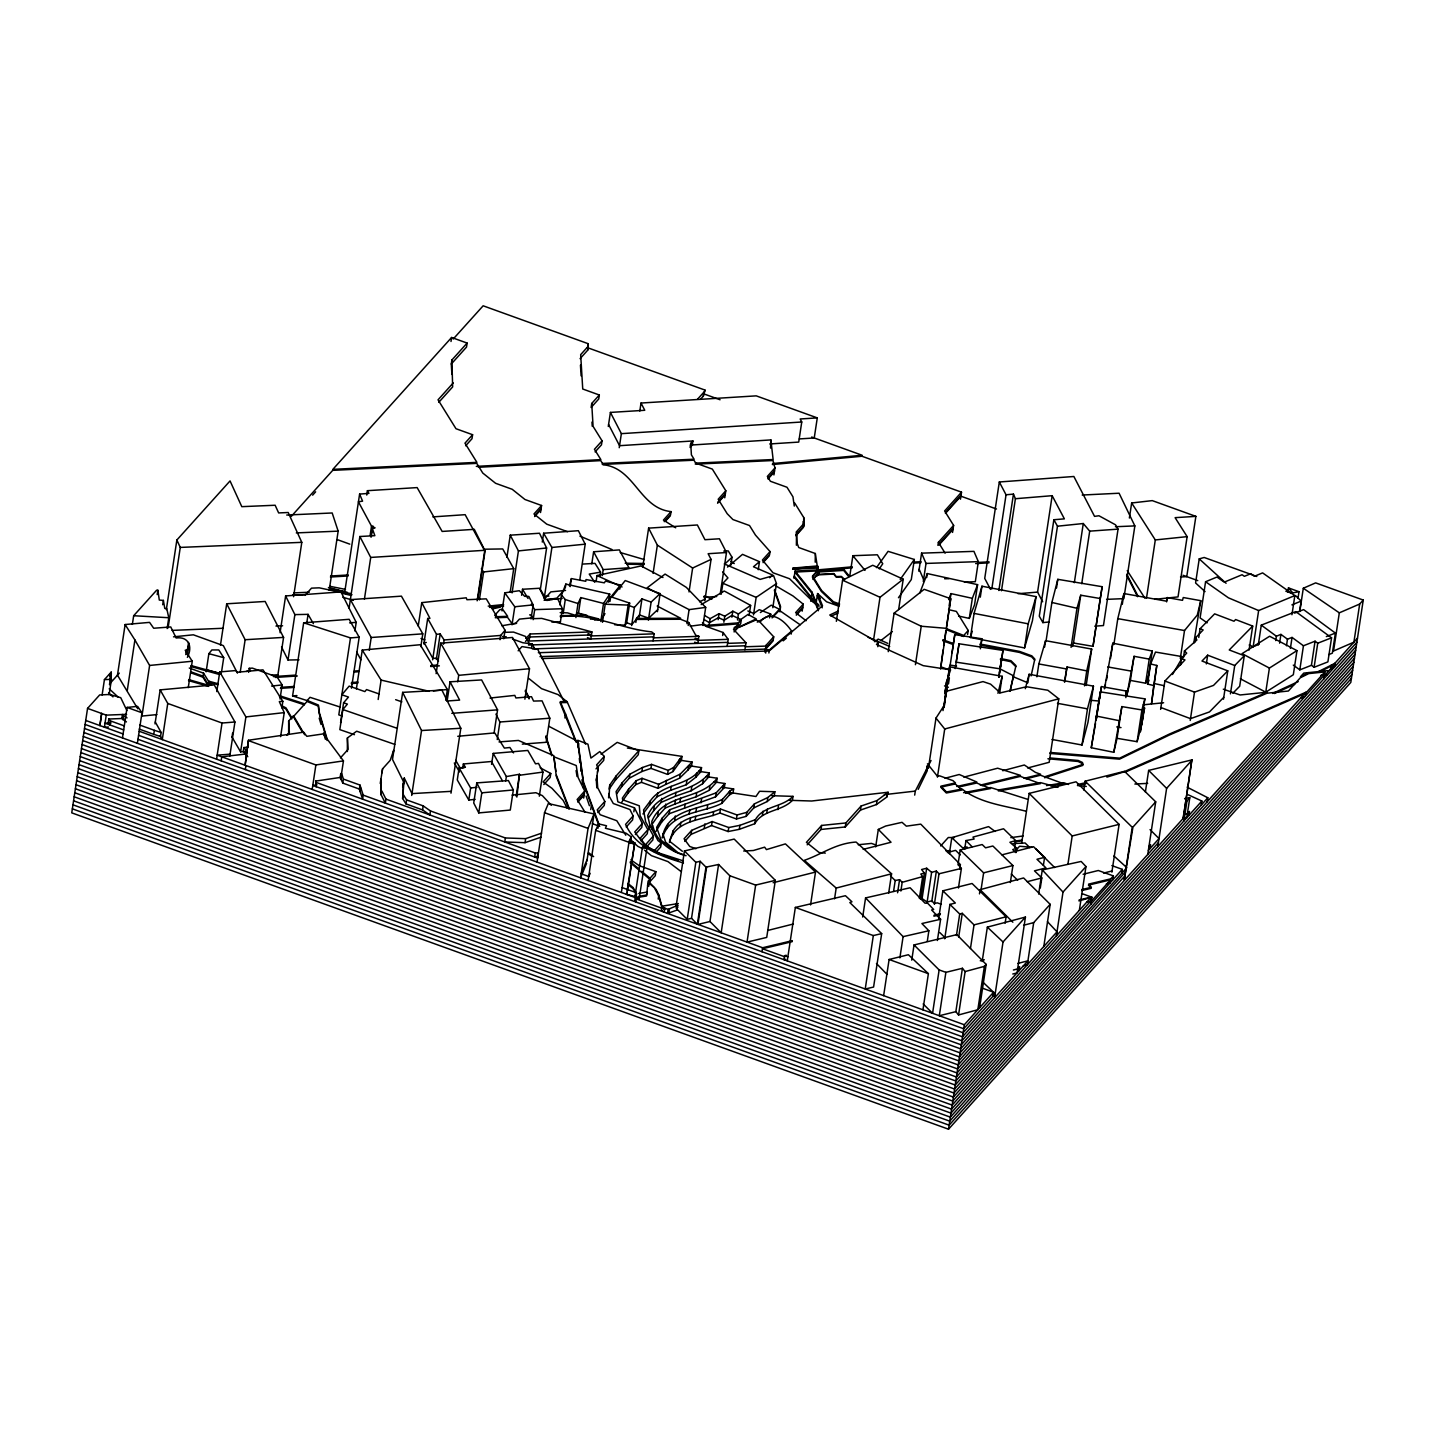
<?xml version="1.0" encoding="UTF-8"?>
<svg xmlns="http://www.w3.org/2000/svg" width="1435" height="1435" viewBox="0 0 1435 1435"><rect width="100%" height="100%" fill="white"/><g stroke="black" fill="none" stroke-linecap="round" stroke-linejoin="round"><path stroke-width="1.5" d="M403.271 783.277L403.217 794.47L406.589 799.887L423.181 805.878L430.482 810.954L429.872 814.972L422.572 809.896L405.979 803.905L402.607 798.488L404.275 778.039L411.988 793.609L451.272 791.331M608.601 797.842L608.87 793.465M601.086 754.2L617.211 742.361L638.844 750.72L615.992 776.102L609.767 785.071L609.068 796.03L613.301 803.528L629.911 809.519L633.176 815.941L632.584 819.941L626.234 827.008M1125.847 697.625L1126.296 691.042L1101.452 686.576L1096.143 719.993L1097.058 713.966M838.309 610.987L829.771 615.023L878.399 642.665L876.462 644.441L923.225 665.661L950.598 669.84L946.687 681.159L944.104 707.383L949.557 666.827L1002.186 676.316L999.657 693.105M779.994 611.902L780.532 606.557L774.523 589.498M1153.758 685.535L1151.516 703.688L1156.807 665.445L1150.601 663.992L1147.552 684.082L1153.758 685.535L1156.807 665.445M943.064 649.947L940.553 669.015L950.741 598.718L924.158 589.301L894.077 613.211L888.265 651.669M596.834 787.869L596.314 780.209L598.09 768.227L596.637 764.873L604.243 756.424L599.776 751.581L590.933 758.075L587.937 744.155L577.713 740.245L583.525 782.147L599.041 824.479M1002.975 650.396L1000.213 668.836L956.194 662.181L959.028 643.777L1002.975 650.396L998.921 677.374M126.89 710.558L120.737 697.697L109.724 694.468L99.661 694.935L87.553 708.388L71.75 812.856L948.517 1129.201L1350.801 682.414L1363.25 600.063L1315.644 582.879L1303.303 588.242L1299.769 611.561M102.118 694.953L104.432 679.616L109.096 674.432L111.446 679.347L109.132 694.683M109.885 680.854L111.195 672.1L109.508 673.966L111.32 673.84L111.195 672.1M109.67 684.8L111.32 673.84M87.553 708.388L106.244 715.132L104.414 727.186L108.486 727.025M108.809 719.025L108.199 723.043L109.76 724.89L110.369 720.872L108.809 719.025L123.769 718.433M187.375 657.374C193.007 646.432 188.433 636.243 176.146 638.001L170.747 626.951L153.689 628.243L149.563 622.377L125.132 624.53L117.473 675.167L137.76 708.782M132.361 624.386L133.67 615.723L156.648 590.198L157.868 590.251L159.303 600.063L163.375 600.404L164.774 608.44L166.747 608.548L168.774 617.732L167.142 628.566M127.249 690.576L134.908 639.956L125.114 624.548M122.872 719.76L123.482 715.742L122.477 714.486L121.867 718.505L126.441 721.913M122.477 737.949L127.087 707.419L137.581 706.361L141.975 712.782L137.365 743.312M157.204 594.592L157.868 590.251M134.908 639.956L149.617 665.445L141.957 716.065L156.881 714.594M162.711 604.745L163.375 600.404M166.334 609.624L176.864 540.008L230.048 480.922L241.798 506.663L275.143 505.246L278.641 512.923L288.202 512.51L301.798 542.34L293.583 596.727M168.092 627.902L180.272 547.417L176.864 540.008M155.016 723.904L160.164 689.876L214.228 684.89L234.927 722.002L229.797 756.03M155.303 722.02L161.15 732.478L160.541 736.496L153.742 734.343L154.352 730.325L139.823 725.07M160.164 689.876L167.751 703.437L162.281 739.599L160.11 735.725M185.761 654.593L186.424 650.198L188.9 647.956L189.312 645.463M187.25 651.239L188.595 642.45M187.285 654.575L188.936 643.58M188.254 687.652L192.254 661.23L185.187 650.234L186.424 650.198M188.685 679.598L208.793 685.374L203.088 676.19L203.537 673.176L189.276 668.028M206.138 671.759L208.864 653.678L211.878 649.947L218.802 649.947L223.716 657.66L221.582 671.706M208.793 685.374L209.402 681.356L218.03 683.724M220.452 645.176L226.712 603.794L265.152 601.462L283.574 637.391L277.637 676.602M216.775 691.58L219.752 671.921L235.573 670.575L237.654 672.226L262.982 669.858L282.839 701.338L281.852 707.885M216.577 759.187L222.03 723.025L234.927 722.002M221.169 760.837L221.761 756.819L245.403 754.039L246.013 750.021L243.86 747.563L248.058 747.097M240.183 672.387L245.134 639.723L226.712 603.794M232.004 737.07L232.614 733.052M248.632 672.333L249.242 668.315L252.399 668.118L277.206 677.069L282.139 684.943L280.022 699.006M246.999 751.169L240.614 751.886L245.905 716.926L219.752 671.921M243.86 747.563L243.25 751.581L247.789 756.765M248.452 740.245L245.116 765.25L248.452 740.245L303.718 732.173L306.803 736.316L323.323 733.895L343.449 760.891L340.669 779.259M245.331 769.573L245.941 765.555M280.076 632.692L285.619 595.938L340.974 591.902L356.203 622.359L354.893 631.005M299.018 659.813L288.005 660.01L294.875 614.611L285.619 595.938M280.614 736.639L284.238 712.621L279.305 701.589L282.839 701.338M304.668 734.756L293.493 715.67L288.668 721.016L288.632 734.576M307.503 700.728L292.596 695.903L303.664 622.79L349.153 619.31L359.18 637.23L351.467 688.19M306.767 623.005L308.077 614.359L294.875 614.611M329.207 590.323L338.158 531.147L332.185 512.977L286.731 515.039M312.184 789.447L315.879 764.945L343.449 760.891M315.754 781.07L316.113 786.631L315.754 781.07L340.956 777.357M344.777 591.83L359.611 494.088L368.938 493.371L367.414 490.68L417.137 487.595L442.141 531.434L474.285 529.336L484.779 550.305L477.137 600.817M349.1 608.135L359.862 536.511L374.858 535.668L372.131 528.044L375.073 527.847L371.522 526.143L358.391 501.784L362.571 501.156L359.611 494.088M366.75 495.075L367.414 490.68M359.18 637.23L350.481 637.911L338.803 714.863L342.14 716.011M340.579 722.863L343.611 702.773L348.49 697.069L341.835 694.773L349.171 686.109L364.867 691.58L366.553 689.571L379.019 693.912M343.611 702.773L347.413 704.101L342.857 709.536L339.826 729.626L354.463 734.684M370.194 534.932L371.522 526.143M370.804 536.833L372.131 528.044M371.252 536.923L372.903 525.945M364.418 599.148L370.714 557.426L359.862 536.511M340.759 773.465L340.149 777.483L342.768 783.079L359.36 789.071L362.589 799.151L363.181 795.133L359.97 785.053L343.378 779.079L341.566 773.339M394.751 744.388L356.669 731.222L347.396 737.967L347.36 751.527M356.382 688.908L362.266 650.091L420.186 644.728L447.379 689.5L445.747 700.28M342.768 783.079L343.378 779.079M369.261 650.27L371.199 637.499L350.391 599.633L401.423 596.153L422.787 633.84L420.85 646.593M359.36 789.071L359.97 785.053M359.916 791.564L360.526 787.546M378.176 699.491L381.1 680.082L362.266 650.091M381.262 795.026L380.849 779.42L381.262 795.026L385.333 803.134L385.943 799.116L381.871 791.008M381.961 772.855L382.571 768.837L390.177 760.371L393.638 750.415L393.029 754.433M380.723 786.452L381.333 782.434M451.003 341.494L451.612 337.476L467.128 343.073L466.518 347.091L451.29 364.006L451.899 374.427M451.29 364.006L451.899 359.988L467.128 343.073M450.985 793.196L460.814 728.262L441.926 690.127L402.661 692.37L392.508 759.456L404.437 783.564M451.899 359.988L452.653 386.912L438.805 402.302M418.231 626.019L421.764 602.628L466.232 597.803L466.949 599.722L486.268 598.843L505.048 630.27L503.757 638.772M423.845 644.01L427.702 618.485L429.926 618.377L421.764 602.628M404.275 778.003L402.661 787.295M402.607 798.488L403.217 794.47M405.979 803.905L406.589 799.887M411.702 795.456L421.531 730.523L402.661 692.37M432.635 659.831L436.491 634.324L427.702 618.485M436.33 659.508L440.186 633.983L436.491 634.324M436.114 673.643L440.724 643.149L512.51 637.463L529.497 668.71L524.887 699.186M453.263 382.894L438.034 399.827L455.989 428.724L472.599 434.715L471.989 438.733L465.64 445.783M443.505 644.225L444.15 639.974L440.186 633.983M422.572 809.896L423.181 805.878M447.146 700.944L450.052 681.804L481.622 679.939L497.568 709.841L494.035 733.231M457.729 681.858L458.716 675.329L440.724 643.149M477.729 599.525L485.012 551.309L465.155 514.681L432.85 516.887M479.362 599.974L483.613 571.937L481.335 568.816M502.34 780.658L491.488 761.501L463.344 763.976L465.406 767.241L459.092 767.904L457.281 779.958L468.797 800.03L475.146 799.367M462.752 767.994L463.344 763.976M468.797 800.03L470.626 787.976L459.092 767.904M506.914 557.264L510.25 535.165L539.488 533.246L546.609 547.991L540.277 589.964M502.053 610.915L504.779 592.834L519.344 590.7L524.654 596.332L528.851 596.44L533.156 604.888L531.022 618.951M476.779 782.9L473.729 802.99L478.77 812.91L510.286 810.058L513.335 789.967L508.403 780.55L476.779 782.9L481.801 792.82L478.77 812.91M500.044 639.687L500.689 635.436L505.048 630.27M510.142 592.368L513.73 568.637L502.716 548.941L483.559 549.228M512.08 592.888L518.43 550.914L510.25 535.165M512.026 624.835L514.77 606.754L504.779 592.834M491.559 764.371L493.227 753.411L527.811 750.451L535.506 763.815L538.484 763.402L542.95 772.084L539.309 796.192M497.245 739.545L499.9 722.002L495.918 714.092M521.605 595.292L522.519 589.265L539.578 588.26L544.959 599.561L557.695 598.825L562.394 608.727L560.26 622.79M540.529 512.528L541.587 505.497L524.977 499.506L512.187 489.281L495.595 483.29L482.788 473.066L476.761 463.361L332.705 470.357L291.287 516.385M505.694 780.945L506.358 776.568L493.227 753.411M542.286 542.071L543.632 533.228L578.377 530.699L585.193 544.17L579.848 579.525M587.435 637.606L590.843 638.952L591.92 631.92L530.143 633.983L529.084 641.014L653.66 636.853M533.156 619.687L534.681 609.642L531.363 604.081M531.667 646.934L532.116 643.92L522.878 642.754L512.51 639.023M430.482 810.954L505.371 837.968L504.779 841.986L525.049 842.668L540.959 837.197M544.224 598.287L551.901 547.47L543.632 533.228M516.169 796.174L519.488 774.254L506.358 776.568M516.851 797.089L519.488 774.254M580.081 358.66L587.686 350.212L588.153 343.683L483.147 305.798L453.227 339.019M587.686 350.212L588.153 343.683M559.955 605.05L561.48 595.005L565.856 584.081L609.714 594.108L608.494 602.144M525.049 842.668L525.658 838.65L541.569 833.179M599.328 395.002L591.722 403.468L591.112 407.486L598.718 399.02L599.328 395.002L582.736 389.011L580.673 354.642L588.296 346.194M565.246 588.099L565.856 584.081M563.166 613.606L565.282 599.561L561.48 595.005M490.035 698.056L514.806 695.383L515.918 697.966L531.506 696.692L533.569 701.069L542.053 700.854L549.82 718.2L546.179 742.29L522.304 744.119M570.179 586.628L571.399 578.592L585.749 581.265L586.036 579.561L604.314 582.825L605.516 581.067L620.386 585.121L619.776 589.139M385.943 799.116L535.291 853L534.681 857.018L538.035 857.197M537.228 856.91L537.838 852.892L535.291 853M537.049 862.112L544.529 812.694L548.313 803.546L594.036 813.968L586.879 861.251M540.206 767.815L550.771 773.483L550.161 777.501L543.811 784.55M591.722 403.468L593.085 426.374L602.072 440.832L601.462 444.85L595.112 451.899M575.901 617.588L578.036 603.525L580.834 597.588L603.525 603.453L609.714 594.108M578.413 613.66L580.834 597.588M608.279 426.482L610.413 412.419L644.763 410.284L641.014 403.038L756.227 395.863L817.286 417.89L814.237 437.98L799.277 438.931M564.924 717.984L565.533 713.966L560.242 701.679L567.04 701.518L585.624 744.227M591.794 563.812L593.624 551.775L619.364 549.91L628.943 567.758L603.202 569.605L593.624 551.775M596.081 581.588L596.978 575.561L641.068 565.964L662.97 577.516M619.238 447.702L621.373 433.657L610.413 412.419M599.956 576.17L600.565 572.152L595.005 563.363L582.628 564.081M602.305 575.632L603.202 569.605M578.179 747.635L578.789 743.617M600.799 621.534L603.525 603.453M602.485 622.288L605.211 604.207L611.095 596.87L629.66 603.113L626.611 623.203L625.104 625.158L614.682 624.763M580.727 771.097L581.336 767.079M609.965 601.426L610.575 597.408L620.386 585.121M639.813 411.074L641.014 403.038M583.507 788.245L584.117 784.227M583.686 798.075L584.745 791.044L578.09 777.429L576.242 765.555L553.731 756.711L555.901 771.259M594.036 813.968L588.045 828.408L580.565 877.807L586.556 863.386M590.718 809.591L591.328 805.573M596.314 780.209L596.924 776.192L597.695 787.689L604.817 801.465L604.225 805.483L597.875 812.533M597.48 772.245L598.09 768.227M604.243 756.424L603.651 760.442L596.027 768.891M625.104 625.158L628.135 605.086L629.66 603.113M588.099 880.534L595.686 830.309L598.646 823.887L606.521 825.771L605.391 828.264L626.091 833.233L631.185 836.874L630.198 843.421M597.982 828.246L598.646 823.887M631.633 625.552L634.36 607.471L641.965 598.897L651.131 602.072L660.136 593.588L625.23 580.547L611.723 597.408M609.767 785.071L609.158 789.089L615.4 780.12L638.252 754.738L638.844 750.72M642.701 567.238L648.62 528.134L697.374 524.977L704.962 539.703L719.419 538.771L726.487 552.529L720.244 593.821M635.849 622.449L636.458 618.431L639.526 614.969L648.692 618.144L657.714 609.66M639.221 616.978L641.965 598.897M615.4 780.12L615.992 776.102M653.086 573.39L657.356 545.139L648.62 528.134M616.709 793.806L621.714 786.631L622.306 782.613L629.929 774.165L642.503 767.492L651.562 764.371L668.172 770.362L673.625 767.51L681.984 756.389L627.364 748.03M648.387 620.153L651.131 602.072M621.714 786.631L629.319 778.183L629.929 774.165M621.785 802.111L628.028 793.16L628.638 789.142L636.243 780.676L642.037 778.308L658.647 784.299L680.226 774.129L692.118 762.057L678.97 760.048M478.357 467.29L600.727 460.617L603.274 464.743C634.916 468.097 639.418 508.259 671.06 511.613L670.593 514.627L664.244 521.676M657.409 611.669L660.136 593.588M653.051 640.871L654.127 633.84L651.669 631.884C619.579 628.566 592.601 612.709 560.206 616.691M628.028 793.16L635.633 784.694L636.243 780.676M621.516 891.601L629.122 841.376L631.185 836.874M633.84 811.833L634.449 807.815L617.839 801.824L616.081 791.582L622.306 782.613M692.926 440.958L690.719 443.433L690.109 447.451L692.316 444.976L692.926 440.958L619.543 445.693L608.583 424.473M629.319 778.183L641.893 771.51L642.503 767.492M635.633 784.694L641.427 782.326L642.037 778.308M636.243 896.857L626.539 894.346L634.772 842.74L629.122 841.376M627.508 890.776L634.772 842.74M700.746 398.984L703.293 396.15L704.98 390.069L587.453 347.665M704.98 390.069L703.293 396.15M634.449 807.815L642.342 823.475L641.732 827.493L635.382 834.542M641.893 771.51L650.97 768.389L651.562 764.371M639.131 898.938L646.934 848.264L642.432 847.17L634.826 897.395L639.131 898.938L316.704 782.613M635.508 896.678L635.633 901.915L636.118 892.66L632.978 887.404L627.884 883.44M642.952 813.986L649.553 805.161L650.163 801.143C662.36 782.882 689.553 786.488 701.536 767.617L688.603 765.626M628.638 789.142L622.395 798.093L622.682 799.797L639.292 805.788L640.136 815.708L647.885 829.717L647.275 833.735L640.943 840.784M649.266 829.161L649.876 825.143L647.705 815.708C658.88 789.017 693.392 794.147 709.338 772.909L698.594 771.277M648.387 817.932L653.553 810.847L654.163 806.829M641.427 782.326L658.037 788.317L658.647 784.299M652.118 829.34L651.831 821.43C663.293 793.053 700.657 800.622 717.123 778.218L706.074 776.532M649.553 805.161L657.158 796.694L657.768 792.676M689.033 591.938L692.639 568.027L711.06 559.399L708.137 553.713L726.487 552.529M650.163 801.143L643.562 809.968L645.678 821.932L653.427 835.941L652.817 839.959L646.485 847.009M652.495 823.654L657.553 816.515L658.163 812.497M686.97 623.687L689.087 609.624L647.185 587.812L665.069 574.09L686.343 587.381L705.697 607.4L702.953 625.481M653.553 810.847L661.158 802.38L661.768 798.362M648.746 886.31L649.965 878.274L655.885 871.691L639.292 865.7L630.808 859.852M688.226 625.481L688.692 622.467L680.531 619.256L636.297 619.436L631.777 624.548L625.642 622.395M658.037 788.317L665.84 784.389L666.45 780.371M650.97 768.389L667.562 774.38L668.172 770.362M661.553 822.201L662.163 818.183L669.768 809.717L716.155 792.837L724.944 783.528L724.352 787.546L715.545 796.856L669.176 813.735L661.553 822.201L656.01 831.403M657.553 816.515L665.176 808.066L665.768 804.048M655.885 871.691L655.275 875.709L647.669 884.175M649.876 825.143L657.965 840.569L661.284 843.027L660.674 847.045L656.871 851.26M733.644 788.963L730.092 790.882L722.469 799.349C701.338 809.43 666.611 808.676 662.324 837.914C670.306 811.744 701.5 813.537 721.859 803.367L729.482 794.9L733.034 792.981L733.644 788.963L722.576 787.277M667.562 774.38L673.015 771.528L673.625 767.51M657.158 796.694L670.575 790.326L671.185 786.308M669.176 813.735L669.768 809.717M667.096 828.443L667.706 824.425M658.199 899.063L658.791 895.045L656.19 889.539L649.355 882.292M673.015 771.528L679.401 762.613L679.993 758.595M688.692 622.467L695.706 635.185L698.863 636.333L697.805 643.364L694.63 642.216M661.158 802.38L675.329 796.282L675.939 792.264M704.818 600.691L711.06 559.399M665.176 808.066L674.863 804.084L675.454 800.066M681.984 756.389L681.374 760.407L679.401 762.613M665.84 784.389L679.616 778.147L680.226 774.129M672.638 834.668L673.248 830.65C683.58 814.488 704.818 816.336 720.46 808.981L737.052 814.972L746.756 812.353L754.38 803.887L767.797 797.519L774.882 791.761L774.272 795.779L767.205 801.537L753.77 807.905L746.164 816.371L736.46 818.99L719.85 812.999C702.199 820.425 675.185 819.582 669.428 842.489M674.719 819.977L675.311 815.959M724.747 497.801L725.823 490.77L712.334 469.101L695.742 463.11L693.93 460.204L602.287 464.438M674.863 804.084L679.993 802.201L680.603 798.183M678.342 903.53L661.948 906.185L664.853 908.229L664.244 912.247L661.356 910.203L661.948 906.185L658.791 895.045M709.195 624.709L710.11 618.682L719.078 613.642L724.747 616.207L732.801 611.184L738.397 613.983L750.631 605.409L724.28 591.023L701.195 604.601M679.616 778.147L688.011 769.967L688.621 765.949M670.575 790.326L686.235 784.766L686.827 780.748M680.262 826.219L680.872 822.201M677.733 905.27L668.1 909.395L667.508 913.413L676.836 910.149L677.733 905.27L676.441 903.978M668.836 912.857L669.445 908.839M684.567 808.084L685.177 804.066M692.118 762.057L691.509 766.075L688.011 769.967M675.329 796.282L691.15 790.775L691.76 786.757M721.213 594.233L722.881 583.274L727.94 577.928L722.63 571.883M718.164 619.669L719.078 613.642M689.159 813.986L689.769 809.968M676.172 905.79L684.459 850.937L734.182 839.08L775.348 880.355L766.721 937.414L747.025 942.113L755.653 885.072L775.348 880.355M686.235 784.766L696.011 777.088L696.621 773.07M689.876 821.842L690.486 817.824M676.836 910.149L677.446 906.131M730.81 565.318L732.029 557.282L728.245 550.914L723.778 551.094M679.993 802.201L696.083 796.802L696.692 792.784M691.096 834.363L691.706 830.345L712.155 821.538L728.747 827.529L739.922 825.322L755.384 819.69C763.546 805.43 782.147 807.654 792.999 796.371L792.389 800.389C781.537 811.672 762.936 809.448 754.774 823.708L739.312 829.34L728.155 831.547L711.545 825.556L691.096 834.363L684.746 841.412M701.536 767.617L700.926 771.635L696.011 777.088M723.85 622.234L724.747 616.207M695.921 811.797L696.531 807.779M722.666 635.526L723.114 632.512L706.522 626.521L702.486 622.611M695.114 820.372L695.724 816.354M691.15 790.775L702.63 783.707L703.222 779.689M700.998 802.811L701.607 798.793M727.132 646.378L728.209 639.346L723.114 632.512M731.886 617.211L732.801 611.184M695.832 862.309L700.154 861.287L705.984 867.135L697.356 924.194L691.526 918.328L687.204 919.351L695.832 862.309L684.459 850.937M709.338 772.909L708.729 776.927L702.63 783.707M696.083 796.802L709.231 790.326L709.841 786.308M707.042 809.214L707.652 805.214M704.28 827.905L704.89 823.887M691.526 918.328L700.154 861.287M737.5 620.01L738.397 613.983M737.931 626.862L738.541 622.844L741.267 619.812L731.993 615.328L724.137 620.225L718.469 617.66L709.5 622.7L703.975 619.507M717.123 778.218L716.513 782.236L709.231 790.326M741.267 619.812L740.657 623.83L734.272 630.934M715.545 796.856L716.155 792.837M711.545 825.556L712.155 821.538M713.069 815.636L713.679 811.618M690.432 445.101L770.882 439.917L770.523 448.097M706.576 867.35L697.948 924.409L709.966 921.521L721.177 932.786L729.805 875.745L718.594 864.48L705.984 867.135M723.168 788.389L723.778 784.371M749.106 615.454L750.631 605.409M719.85 812.999L720.46 808.981M744.908 649.786L745.967 642.754L733.5 629.283L738.397 623.848L706.074 626.413M721.859 803.367L722.469 799.349M758.254 569.713L759.474 561.677L742.523 554.358L727.509 567.094M773.913 474.949L774.972 467.918L772.963 460.527L695.293 464.151M753.501 614.898L756.155 597.373L776.461 583.597L773.555 575.596L760.12 579.399L724.28 563.901M709.966 921.521L718.594 864.48M729.482 794.9L730.092 790.882M725.823 490.77L718.2 499.236L727.186 513.694L732.908 519.542L749.518 525.533L755.474 535.094L770.057 551.578L769.608 554.592L763.259 561.641M728.155 831.547L728.747 827.529M736.46 818.99L737.052 814.972M769.591 617.857L770.2 613.839L759.258 609.678L753.716 613.427L747.85 610.951M765.034 652.315L766.093 645.284L773.716 636.817L760.263 622.377L756.048 619.92L737.787 627.866L734.11 631.938M765.734 653.086L766.093 645.284M739.312 829.34L739.922 825.322M772.819 607.687L776.461 583.597M817.286 417.89L800.174 418.984L801.752 421.998L798.721 442.088L769.77 443.953M768.873 652.979L769.321 649.965L791.6 631.113C785.088 621.229 770.9 608.817 760.496 621.534M746.164 816.371L746.756 812.353M773.716 636.817L773.25 639.831L765.644 648.297L766.344 649.068L540.008 656.638M794.29 506.089L792.945 496.815L786.99 487.254L770.398 481.263L767.366 476.384L774.972 467.918M753.77 807.905L754.38 803.887M796.389 545.264L796.497 531.721L804.102 523.255L803.726 517.515L794.739 503.075M754.774 823.708L755.384 819.69M793.986 578.305L795.08 571.076L818.04 569.892L817.286 574.915L813.161 579.489M803.726 517.515L803.654 526.268L796.03 534.735M803.654 526.268L804.102 523.255M762.38 815.241L762.99 811.223M791.151 634.126L791.6 631.113M767.205 801.537L767.797 797.519M766.756 813.089L767.366 809.071M802.165 611.167L803.223 604.135L793.035 595.991L775.528 585.713M796.497 531.721L797.089 543.148L798.721 547.524L815.313 553.515L815.224 562.215M777.86 809.627L778.47 805.609M810.667 601.229L812.031 592.189L795.08 571.076M817.573 565.928L817.896 567.076L792.784 568.117L817.573 565.928L816.963 569.946L852.354 566.825M817.896 567.076L817.286 571.094L843.816 569.408L848.928 575.686M762.021 951.764L762.631 947.746L792.353 940.66M838.991 606.252L826.56 601.767L817.591 593.552L816.067 603.597L819.062 606.323M786.236 955.244L784.604 955.674L783.994 959.692L785.627 959.262M836.354 621.337L842.578 580.188L872.731 565.264L903.225 579.202L898.651 609.516M787.259 960.876L795.349 907.44L845.43 895.709L851.977 901.808L849.825 902.561L881.682 933.611L873.592 987.047L865.233 989.002L873.323 935.566L881.682 933.611M849.825 575.794L852.874 555.704L877.377 554.789L882.74 563.758L879.278 568.87M807.188 844.82L821.035 829.448L821.645 825.43L845.861 822.955L861.09 806.039L877.018 800.569L888.086 792.246L811.636 801.017L789.429 800.3M810.542 904.929L815.51 872.067L785.429 843.888L766.433 849.61L764.64 847.17L753.375 850.507L743.707 851.027M821.035 829.448L845.251 826.973L845.861 822.955M834.56 898.812L836.192 888.05L804.3 860.336C821.932 854.291 835.636 843.35 856.067 842.058L891.583 873.789L888.66 893.18M873.467 640.602L880.014 597.283L903.225 579.202M877.789 646.683L878.399 642.665M845.251 826.973L860.498 810.058L861.09 806.039M860.498 810.058L876.408 804.587L877.018 800.569M876.462 567.65L888.086 551.345L914.346 559.471L911.297 579.561L898.471 597.713M862.686 917.037L865.574 897.915L910.113 887.763L925.109 903.261L927.189 902.776L933.701 909.503L931.602 909.969L940.607 919.261L937.396 940.517M875.673 846.883L878.31 829.43L885.628 826.04L902.041 822.327L906.346 826.165L920.768 824.138L960.392 864.623L959.728 868.982M918.848 571.238L921.593 553.157L973.935 551.363L978.347 561.641L975.316 581.713L964.41 582.108M876.408 804.587L886.722 797.107L887.332 793.089M888.086 792.246L886.722 797.107M923.297 581.516L926.023 563.435L921.593 553.157M926.687 577.587L927.297 573.569L977.594 584.655L974.562 604.745L969.289 618.413L958.616 616.045M915.422 664.692L921.234 626.234L894.077 613.211M772.353 464.545L862.005 456.258L961.522 492.169L944.625 510.95L953.611 525.407L938.382 542.322L937.916 545.336L953.145 528.421M893.557 891.422L895.207 880.516L890.4 875.852M897.592 892.767L899.566 879.691L895.207 880.516M952.553 532.421L953.611 525.407M883.637 995.639L889.108 959.495L908.391 954.723L928.391 973.665L922.938 1009.827M914.687 795.116L915.297 791.098L931.046 760.514M900.875 891.045L902.184 882.31L899.566 879.691M960.463 499.201L961.522 492.169M949.163 605.642L950.992 593.606L972.338 598.323L977.594 584.655M943.638 645.714L945.898 630.772M946.544 626.485L950.741 598.718M927.154 765.788L926.239 771.815L927.692 767.761M927.602 765.842L926.687 771.869L918.185 789.358M928.373 768.425L935.997 718.092L943.656 706.235L946.652 691.186L983.011 681.589L990.581 684.136L1000.338 692.872L1026.473 686.737L1047.819 690.235L1058.779 698.809L1049.182 762.29L1027.657 767.976M899.871 957.898L903.099 936.642L865.574 897.915M944.858 693.195L946.687 681.159M942.992 710.612L943.656 706.235M945.432 694.092L949.557 666.827M949.539 669.123L950.149 665.105L956.571 666.073M945.288 698.074L949.091 672.907M952.069 652.728L954.795 634.647L981.881 638.772L980.374 648.817M948.481 683.903L949.378 677.876M937.432 777.124L944.714 728.98L935.997 718.092M919.369 898.418L922.669 876.606L920.786 874.058L924.391 873.054L921.575 869.52L926.687 868.229L931.62 872.337L936.373 871.063L939.01 873.771L934.382 904.301M920.445 899.225L924.391 873.054M955.226 668.584L959.028 643.777M911.745 960.141L914.041 944.947L956.804 934.633L986.168 964.374L979.603 1007.765M922.059 898.758L926.687 868.229M969.289 618.413L972.338 598.323M927.01 902.866L931.62 872.337M967.603 634.503L968.212 630.485L956.338 611.4L948.553 609.66M970.437 637.517L974.078 613.409L981.953 586.197L1036.07 596.619L1032.429 620.727L1024.554 647.938L970.437 637.517L972.248 631.239M931.746 901.611L936.373 871.063M927.279 941.378L928.875 930.759L921.898 923.53L940.607 919.261M980.302 597.157L981.953 586.197M1094.744 626.18L1103.461 625.552L1118.044 529.138L1115.533 524.815L1098.941 515.757L1094.546 516.367L1073.864 476.492L999.316 481.981L984.733 578.413L990.509 589.372M938.633 918.741L942.867 890.812L972.087 883.494L1006.096 916.822L1005.128 923.261M949.36 853.753L951.8 837.681L988.572 826.614L995.083 831.439M991.8 589.014L1006.043 494.788L999.316 481.981M914.041 944.947L939.136 969.917L932.571 1013.307L923.171 1003.944M944.714 938.795L949.916 904.409L955.351 903.028L942.867 890.812M998.868 590.52L1013.451 494.106L1006.043 494.788M957.97 864.857L960.212 849.968L982.186 844.533L985.558 847.834L992.876 846.004L1012.913 865.556L1010.33 882.561M1001.487 590.754L1015.406 498.716L1013.451 494.106M958.437 888.032L961.396 868.408L958.58 865.197L960.392 864.623M958.562 1014.958L965.127 971.567L962.419 968.284L945.88 972.338L939.315 1015.729L955.853 1011.657L958.562 1014.958L977.827 1009.738L984.392 966.347L986.168 964.374M964.661 849.341L965.988 840.569L974.114 839.044L972.984 837.089L1003.549 828.766L1015.711 840.605L1014.724 847.17M956.445 935.494L959.71 914.005L949.916 904.409M958.706 936.965L962.275 913.324L959.71 914.005M998.742 677.32L1001.487 659.239L999.424 672.584M955.853 1011.657L962.419 968.284M970.455 948.499L974.024 924.858L962.275 913.324M979.477 893.879L980.105 889.664L1023.603 877.951L1050.169 904.319L1043.801 946.508M981.038 889.861L983.621 872.839L960.212 849.968M948.517 1129.201L964.32 1024.751L993.612 992.231L983.208 988.464M1024.554 647.938L1028.195 623.83L1036.07 596.619M1042.671 601.767L1037.577 592.099L1052.16 495.685L1015.406 498.716M982.168 961.486L987.352 927.118L1025.451 917.073L1017.002 972.912L1012.769 974.024M1027.837 682.773L1029.128 674.271L1093.452 686.145L1087.981 722.307L1082.008 745.016L1051.981 739.456M1052.16 495.685L1064.375 518.86L1053.864 519.739L1039.281 616.171L1042.886 622.611L1049.344 621.947M1042.886 622.611L1057.469 526.197L1053.864 519.739M1036.877 676.818L1038.832 663.957L1045.577 640.674L1091.676 649.068L1086.169 685.482M1044.608 647.095L1045.577 640.674M1045.971 641.571L1051.891 602.467L1057.81 579.327L1102.152 586.7L1093.022 646.324L1073.488 643.006L1072.501 646.467M993.002 996.249L993.612 992.231M1016.016 852.533L1016.68 848.157L1009.881 842.255L1015.711 840.605M994.581 997.809L1003.029 941.97L1025.451 917.073M1056.501 588.027L1057.81 579.327M1021.612 843.35L1029.164 793.394L1076.053 781.806L1119.103 824.372L1111.874 872.175M1074.331 582.7L1083.281 523.524L1057.469 526.197M1019.011 970.688L1019.621 966.67L1017.612 968.894L1013.379 970.006M1064.411 681.786L1067.03 666.988L1086.761 670.88L1084.501 685.876M1064.77 681.984L1067.03 666.988M1071.066 647.382L1076.985 608.279L1080.734 595.202L1100.25 598.521L1093.022 646.324M1081.739 583.74L1089.703 531.147L1083.281 523.524M1073.488 643.006L1080.734 595.202M1050.169 904.319L1033.702 922.615L1027.334 964.804L1023.281 965.863M1038.635 894.041L1042.276 869.951L1081.165 861.448L1085.972 866.561L1079.353 910.364M1043.388 865.359L1044.608 857.323L1033.541 846.704L1001.953 854.847M1040.303 887.96L1041.828 877.933L1034.474 870.848L1045.971 867.888L1036.967 859.278L1044.608 857.323M1082.008 745.016L1087.479 708.854L1093.452 686.145M1056.393 935.853L1063.012 892.068L1085.972 866.561M1067.927 864.193L1072.196 835.959L1029.164 793.394M1083.802 789.967L1085.129 781.196L1124.484 771.312L1155.713 801.824L1147.749 854.453M1091.264 747.743L1100.34 691.849L1144.897 698.863L1140.09 730.594L1137.112 741.698L1117.058 738.325L1113.775 752.299L1091.264 747.743L1095.533 723.581M1096.179 719.348L1100.34 691.849M1099.623 698.63L1101.452 686.576M1129.381 518.035L1131.659 502.985L1152.269 500.618L1195.875 516.367L1186.763 576.619L1180.521 577.014M1152.287 651.042L1149.238 659.096L1134.063 656.315L1126.906 695.096L1130.403 680.423L1145.596 683.203L1148.646 675.15L1152.287 651.042L1112.825 643.203L1104.43 688.854L1105.488 684.567M1110.511 658.539L1112.825 643.203M1113.883 644.441L1117.793 618.646L1123.928 593.552L1166.404 601.157L1167.283 597.588L1182.512 600.332L1183.247 597.534L1200.772 600.673L1193.741 643.382M1122.296 604.314L1123.928 593.552M1082.187 495.039L1119.085 493.227L1134.852 525.91L1123.856 598.628L1106.582 599.364M1079.12 899.942L1091.371 897.018L1090.761 901.036L1086.672 902.005M1090.869 904.247L1091.927 897.216L1082.169 893.7M1113.775 752.299L1121.865 706.594L1141.901 709.948L1144.897 698.863M1117.058 738.325L1121.865 706.594M1125.686 695.06L1126.296 691.042M1130.403 680.423L1134.063 656.315M1146.511 598.054L1155.301 539.937L1131.659 502.985M1083.12 874.256L1098.295 870.507L1113.381 875.906L1110.744 878.848L1110.134 882.866L1106.385 883.852M1112.771 879.924L1113.381 875.906M1145.596 683.203L1149.238 659.096M1137.112 741.698L1141.901 709.948M1121.686 873.377L1122.278 869.359L1111.874 865.61M1085.129 781.196L1132.233 827.277L1124.269 879.906L1132.95 827.08L1155.713 801.824M1166.637 601.893L1167.283 597.588M1145.381 791.994L1148.646 770.416L1191.857 759.904L1183.247 818.363L1186.745 817.807L1189.794 797.716L1186.332 798.237M1160.61 709.374L1164.897 681.033L1184.987 659.921L1181.453 658.575L1180.467 665.123M1195.875 516.367L1175.104 517.658L1187.14 536.636L1178.027 596.906L1154.673 599.328M1149.991 848.623L1150.583 844.605L1148.969 846.417M1180.305 658.504L1184.521 630.539L1197.292 615.041L1200.772 600.673M1183.462 657.553L1184.449 651.024L1196.862 639.992L1195.606 637.714L1203.158 629.947L1200.073 628.745L1198.763 637.463M1256.809 576.475L1204.18 557.48L1199.229 558.879L1195.588 582.987L1205.059 591.597M1157.812 846.614L1166.619 788.353L1192.054 760.102M1194.942 642.091L1195.606 637.714M1291.948 614.718L1294.836 595.579L1262.603 572.888L1254.387 576.296L1250.764 573.731L1244.378 576.332L1242.082 574.735L1224.252 582.144L1216.97 577.049L1205.579 581.731L1200.108 617.893L1207.14 622.844M1190.225 720.478L1194.512 692.118L1213.508 685.41L1227.768 670.845L1201.974 661.033L1207.66 655.185L1234.728 665.499L1244.288 655.723L1229.239 649.965L1252.701 626.073L1235.625 619.543L1233.992 621.229L1214.638 613.857L1200.073 628.745M1191.857 759.904L1183.247 818.363M1206.351 663.921L1207.66 655.185M1183.642 817.932L1183.66 814.129M1183.947 820.928L1186.996 800.838L1189.794 797.716M1188.88 815.439L1189.489 811.421L1187.355 813.788L1183.911 814.309M1201.256 805.053L1201.866 801.035L1188.198 794.775M1207.212 801.788L1207.822 797.77L1187.086 787.151M1223.481 699.204L1227.768 670.845M1230.441 693.858L1234.728 665.499M1244.288 655.723L1239.679 686.271L1232.844 693.249M1249.06 650.073L1252.701 626.073M1249.15 645.015L1253.168 646.719L1258.638 610.557L1294.836 595.579M1258.298 644.853L1261.275 625.14L1295.751 611.615L1331.554 637.804L1327.895 661.894L1314.101 667.293L1311.429 665.302L1299.805 669.876L1293.294 665.105M1240.342 678.791L1265.76 692.172L1269.401 668.064L1296.971 650.629L1269.616 636.243L1242.046 653.66L1269.401 668.064M1275.733 640.602L1276.397 636.225L1280.917 634.396L1287.464 639.185L1292.056 637.427L1303.446 645.768L1315.07 641.194L1317.743 643.203L1331.554 637.804M1279.59 643.149L1280.917 634.396M1287.787 592.278L1288.451 587.902L1298.998 591.704L1298.011 598.269M1286.477 645.768L1287.464 639.185M1290.406 648.387L1292.056 637.427M1299.662 611.149L1301.168 601.104L1295.464 595.543M1296.971 650.629L1293.33 674.737L1265.76 692.172M1299.805 669.876L1303.446 645.768M1106.887 777.106L1122.923 772.227L1305.796 692.28L1305.186 696.298L1301.061 698.074M1311.429 665.302L1315.07 641.194M1314.101 667.293L1317.743 643.203M1323.805 678.97L1324.864 671.939L1308.756 673.589L1300.307 677.768L1288.379 691.024L1266.997 693.213L1169.417 734.989L1119.515 759.151L1049.936 753.447M1294.567 613.122L1303.608 609.624L1335.393 633.086L1332.362 653.176L1328.738 654.575M1334.998 663.185L1331.178 665.23L1330.568 669.248L1334.389 667.203L1334.998 663.185L1357.474 638.216M1359.68 604.027L1339.321 612.835L1333.546 651.006L1353.905 642.18L1359.68 604.027L1363.25 600.063M949.378 670.288L954.795 634.647M980.553 647.311L981.881 638.772M380.239 783.438L382.571 768.837M1100.25 598.521L1102.152 586.7M1140.933 727.85L1143.39 715.832M1106.403 680.262L1107.336 675.939M1010.204 690.343L1013.433 675.759L999.747 668.746M1010.043 691.347L1015.962 665.625L1010.993 660.71L1000.518 658.486M1031.101 675.867L1034.832 659.096L1031.837 655.867L1019.621 651.418L980.051 644.028M1086.761 670.88L1091.676 649.068M997.953 693.32L1002.186 676.316M1025.308 688.71L1029.128 674.271M569.408 585.767L571.399 578.592M946.383 683.168L947.943 678.665L945.163 691.204M945.916 693.571L947.208 689.804M1150.601 663.992L1155.498 652.064L1182.906 656.746L1172.467 674.486M1147.552 684.082L1149.04 680.154M919.692 593.301L927.297 573.569M948.661 599.597L950.992 593.606M673.248 830.65L669.481 841.179L682.378 851.278M587.166 859.368L581.175 873.807L588.709 876.516L590.18 873.305M646.934 848.264L642.432 847.17M626.503 894.4L627.167 892.947M662.163 818.183L656.62 827.385L661.248 840.264L675.742 851.959M601.516 618.88L604.978 613.66M601.373 619.884L594.467 620.046M900.211 579.453L914.346 559.471M109.383 684.154L119.302 673.123M451.612 337.476L332.866 469.353L476.904 462.357L464.976 443.164L472.599 434.715M312.651 495.147L315.646 491.81M304.991 595.399L311.503 588.153L319.198 587.83L352.023 594.718M286.821 735.294L289.368 732.478L288.668 721.016M541.587 505.497L533.963 513.963L546.753 524.17L567.507 531.667M534.789 515.56L541.121 508.51M602.072 440.832L594.449 449.281L600.87 459.613L476.312 466.375M534.627 516.564L540.977 509.515M340.454 757.877L348.077 749.411L347.396 737.967M494.698 615.382L499.846 609.66L502.627 609.283L507.667 616.315L495.452 616.745M697.553 399.181L703.903 392.132M545.21 598.144L550.843 591.884L565.551 590.431M564.511 589.659L556.888 598.126L544.08 600.225M518.161 650.826L521.963 646.593L537.605 649.122L563.973 701.213M671.06 511.613L663.436 520.08L675.706 527.811M665.374 521.264L670.45 515.631M717.751 502.25L725.357 493.783M717.59 503.255L725.213 494.788M768.173 477.981L774.523 470.931M768.03 478.985L774.362 471.936M550.771 773.483L543.148 781.949L551.973 788.317L563.13 800.371L567.202 808.228M770.057 551.578L762.433 560.027L772.981 572.762L789.573 578.753L815.923 604.601L818.38 610.736M763.097 562.646L769.447 555.596M795.887 535.739L803.51 527.273L803.116 521.533M584.745 791.044L577.139 799.51L584.996 812.138M577.946 801.107L584.296 794.057M577.803 802.111L584.153 795.062M604.817 801.465L597.211 809.914L600.207 814.739L616.799 820.73L625.786 835.188M818.04 569.892L812.551 575.991L821.538 590.449L833.376 601.713L839.601 603.974M813.232 578.987L817.358 574.413L833.843 573.569L836.246 576.583L841.305 576.404L844.533 579.453M817.125 575.919L819.259 573.569L817.735 568.081L792.622 569.121L817.412 566.933L815.313 553.515M803.223 604.135L795.618 612.601L806.093 620.745M796.425 614.198L802.775 607.149M773.106 640.835L765.483 649.302L769.321 649.965M796.282 615.202L802.631 608.153M633.176 815.941L625.57 824.39C636.046 847.654 660.817 856.175 683.473 863.009M642.342 823.475L634.736 831.941L644.692 845.305L659.562 853.215L683.401 860.928M647.885 829.717L640.279 838.166L646.539 846.578L661.356 854.56L677.966 860.552M653.427 835.941L645.822 844.408L648.405 847.87L659.203 854.184M945.575 512.403L961.073 495.183M945.432 513.407L960.912 496.187L996.5 509.03M653.678 851.475L661.284 843.027M939.154 544.798L953.001 529.425M691.706 830.345L684.082 838.793L689.733 846.453L695.957 848.695M647.508 885.18L649.194 883.296L654.324 887.637L658.647 896.05L661.804 907.189L664.692 909.234L636.082 898.902L635.346 897.682L646.503 896.014L648.118 881.162L649.804 879.278L630.18 862.65M968.212 630.485L963.728 635.472L947.226 628.96M821.645 825.43L806.416 842.345L819.206 852.569L825.322 853.09M940.678 845.95L948.302 837.502L954.383 837.592M1015.747 850.489L1019.567 846.255L1031.837 847.314M1091.371 897.018L961.88 1040.823L85.113 724.46M1091.927 897.216L1078.959 900.947M1091.479 900.229L961.271 1044.841L84.504 728.478M1091.317 901.234L1110.582 879.852L1088.43 885.126L1091.228 888.301L1081.649 890.561M1122.278 869.359L960.661 1048.859L83.894 732.496M1148.359 850.435L1159.032 838.578L1150.045 829.609M1158.422 842.596L958.239 1064.931L81.472 748.568M1184.557 816.91L957.629 1068.949L80.862 752.586M1201.866 801.035L957.019 1072.967L80.252 756.604M1207.822 797.77L956.41 1076.985L79.642 760.622M1305.796 692.28L955.818 1081.003L79.033 764.64M1324.864 671.939L1305.635 693.284L1124.789 772.353M1324.397 674.952L955.208 1085.021L78.441 768.658M1324.254 675.957L1334.855 664.19L1319.59 671.921M1356.864 642.234L954.598 1089.039L77.831 772.676M1356.254 646.252L953.988 1093.057L77.221 776.694M1355.662 650.27L953.378 1097.075L76.611 780.712M1355.053 654.288L952.768 1101.093L76.001 784.73M1354.443 658.306L952.158 1105.111L75.391 788.748M1353.833 662.324L951.548 1109.129L74.781 792.766M1353.223 666.342L950.957 1113.129L74.172 796.784M1352.613 670.36L950.347 1117.147L73.58 800.802M1352.003 674.378L949.737 1121.165L72.97 804.82M1351.393 678.396L949.127 1125.183L72.36 808.838M525.963 638.432L530.143 633.983M525.497 641.445L529.694 636.996L591.453 634.934L588.045 633.588M1181.453 658.575L1186.709 653.122L1184.449 651.024M1223.75 697.356L1209.49 711.921L1190.512 718.648L1160.897 707.545M772.227 616.889L779.456 609.319L771.241 605.157L760.371 612.53M772.084 617.893L779.313 610.323L800.102 624.745M724.621 564.17L732.029 557.282M759.474 561.677L753.465 566.771L772.73 575.094L769.626 577.731M783.187 640.853L786.362 638.162M874.794 641.768L878.184 639.113L887.655 643.328M880.767 640.638L892.373 631.597M738.989 620.745L748.03 614.413L756.209 618.916L740.065 626.557L734.236 627.4M1308.899 672.584L1300.469 676.764L1303.769 673.105L1327.985 670.629M1298.191 681.607L1272.612 693.446M1317.832 671.867L1331.178 665.23M757.285 622.126L771.241 614.377L770.2 613.839M831.17 616.225L838.004 612.996M699.527 601.749L705.051 599.166L703.634 596.404M1274.477 693.518L1294.729 684.262M1253.168 646.719L1259.195 644.207M1291.913 604.87L1301.168 601.104M1326.335 636.584L1335.393 633.086M1016.68 848.157L1012.733 849.592L1015.801 852.498M1044.752 776.765L1082.977 764.389L1082.474 762.487L1078.187 760.46L1050.223 757.967M1044.59 777.77L1082.833 765.393L1082.331 763.492L1078.044 761.465L1047.909 758.774M902.184 882.31L922.669 876.606M947.351 852.587L955.567 850.345L960.302 854.901M965.127 971.567L984.392 966.347M792.21 941.665L762.469 948.75L784.443 956.679L786.075 956.248M944.714 728.98L1058.779 698.809M945.037 778.254L959.208 774.505L976.822 782.021L956.84 786.488M963.818 777.142L997.648 768.209L1020.482 775.384L980.231 785.142M1002.724 770.721L1024.339 764.999L1035.424 772.371L1040.608 774.236L1024.016 778.362M1110.744 878.848L1088.573 884.121L1091.371 887.296L1081.811 889.557M1023.603 925.27L1033.702 922.615M1017.828 963.441L1027.944 960.786L963.1 1032.787L138.585 735.276M1027.191 881.7L1041.828 877.933M836.192 888.05L891.583 873.789M863.152 849.376L891.045 842.255L878.31 829.43M773.142 882.722L815.51 872.067M767.976 930.4L793.394 923.996M1125.488 871.87L959.459 1056.895L82.692 740.532M1124.879 875.888L958.849 1060.913L82.082 744.55M974.024 924.858L1006.096 916.822M980.284 960.786L984.32 959.764M1025.953 778.846L1040.447 775.241L1063.837 783.797L1050.725 785.896M983.621 872.839L1012.913 865.556M1072.196 835.959L1119.103 824.372M1103.533 873.09L1112.053 870.973M939.01 873.771L961.396 868.408M675.849 907.996L677.733 907.53M492.456 608.942L500.241 607.149M1013.128 843.583L1025.128 842.991L1029.756 847.547M1077.595 784.532L1086.151 782.577M1086.008 783.582L1077.452 785.537L1086.277 786.452M934.059 915.189L940.391 913.736M933.898 916.194L940.23 914.741M903.099 936.642L928.875 930.759M492.026 607.848L502.447 606M958.688 787.044L976.679 783.026L990.527 788.55L965.504 793.268M982.096 785.698L1020.339 776.389L1040.411 783.636L998.365 790.972M246.318 671.419L250.425 670.54L249.242 668.315M967.082 846.937L962.724 847.888L951.8 837.681M1298.998 591.704L1292.756 592.888L1288.451 587.902M963.567 792.658L990.688 787.546L1027.245 799.187M998.509 789.967L1040.572 782.631L1058.025 787.349M512.08 795.116L535.901 792.712L542.394 795.636L551.309 805.304M638.772 893.485L647.113 892.014L646.665 895.027L638.324 896.498M501.873 625.768L515.596 623.382L519.416 619.131L531.183 617.947M600.565 572.152L589.229 574.072L594.754 582.305M1046.51 785.591L1063.981 782.792L1068.519 784.479M546.771 600.476L552.439 599.579M738.541 622.844L704.119 625.517M317.027 784.801L312.776 785.429L762.631 947.746M1015.388 841.018L1021.684 840.139M1014.742 841.789L1021.72 840.802M520.152 775.169L542.95 772.084M1010.832 837.645L1023.119 835.959M689.087 609.624L705.697 607.4M690.235 626.198L703.114 624.476M884.337 794.649L915.297 791.098M245.905 716.926L284.238 712.621M483.613 571.937L513.73 568.637M271.574 686.056L282.139 684.943M518.43 550.914L546.609 547.991M1155.301 539.937L1187.14 536.636M173.527 636.835L193.348 634.808L223.358 645.642L237.457 673.158M556.296 599.077L562.197 598.467M488.205 606.126L503.613 604.548M489.514 607.435L503.631 606M1320.774 675.329L1327.375 674.647M1143.211 704.836L1163.606 702.755M470.626 787.976L476.976 787.313M858.238 844.749L871.458 843.403L875.601 844.892M514.77 606.754L533.156 604.888M516.6 623.382L512.187 623.83L507.524 617.319L495.29 617.75M433.334 690.917L447.379 689.5M464.527 767.474L460.115 767.922L455.72 760.371M551.901 547.47L585.193 544.17M548.923 596.045L544.493 596.476L540.69 589.946M149.617 665.445L192.254 661.23M602.449 463.433L694.092 459.2L691.401 454.877L690.719 443.433M458.716 675.329L529.497 668.71M457.747 736.298L494.734 732.908L504.385 748.101L509.873 747.491L513.551 752.909M481.801 792.82L513.335 789.967M816.802 570.951L852.211 567.829M772.514 463.541L862.148 455.254L811.654 437.029M1018.115 593.713L1037.577 592.099M444.15 639.974L500.689 635.436M230.066 754.146L217.169 755.169L964.32 1024.751M292.596 695.903L296.937 695.58M451.81 713.338L497.568 709.841M499.9 722.002L549.82 718.2M499.021 741.931L518.412 740.442L553.892 755.707L556.26 776.209L569.031 809.286M349.62 622.862L356.203 622.359M430.787 665.517L437.334 665.033M430.626 666.522L439.379 665.858M354.337 671.042L358.696 670.737M354.176 672.046L358.553 671.741M351.467 682.558L358.032 682.073M351.324 683.562L357.871 683.078M447.02 701.015L459.63 700.101L450.052 681.804M1089.703 531.147L1118.044 529.138M371.199 637.499L422.787 633.84M273.368 676.585L295.269 675.114M275.394 677.446L297.314 675.975M280.596 687.347L293.96 686.468M280.453 688.352L293.798 687.473M621.373 433.657L801.752 421.998M705.859 597.229L716.711 596.512M819.349 571.955L843.672 570.413L848.785 576.691M370.714 557.426L484.779 550.305M245.134 639.723L283.574 637.391M271.502 675.15L277.924 674.755M330.588 576.009L348.257 574.969M330.445 577.014L348.113 575.973M914.418 562.054L921.091 561.677M914.256 563.058L920.929 562.681M978.042 562.448L989.074 561.838M975.674 563.578L988.93 562.843M421.531 730.523L460.814 728.262M426.285 642.485L424.06 642.593L432.85 658.414L436.545 658.091L438.518 661.087M1134.87 784.066L1147.695 783.349M817.286 574.915L833.753 574.072L836.157 577.085L841.233 576.906L844.462 579.955M1115.426 526.735L1134.852 525.91M296.31 532.905L338.158 531.147M180.272 547.417L301.798 542.34M293.798 592.888L309.225 592.242M172.11 630.395L222.927 628.279M275.968 626.055L282.605 625.786M106.244 715.132L126.621 714.325M111.141 722.935L105.024 723.168L123.697 729.913M104.432 679.616L111.446 679.347M695.455 463.146L773.124 459.523L770.882 439.917M926.023 563.435L978.347 561.641M944.643 578.789L948.876 578.682M654.127 633.84L591.31 635.938L587.884 634.593M653.517 637.858L698.863 636.333M528.475 645.033L698.397 639.346L695.24 638.198M728.209 639.346L698.253 640.351L695.096 639.203M532.313 648.907L727.742 642.36M727.599 643.364L745.967 642.754M538.358 652.71L745.518 645.768M745.375 646.772L766.81 646.055M541.946 658.575L769.178 650.97L822.524 605.821L817.591 593.552M534.681 609.642L562.394 608.727M551.829 622.072L560.421 621.785M945.773 850.758L949.898 850.65M505.317 632.297L513.515 632.082L525.425 636.387L529.479 644.082M590.395 619.131L598.843 618.951L580.457 614.198M560.367 615.687L575.74 615.418L567.525 612.871L560.188 612.619M636.458 618.431L680.674 618.252L657.176 606.018M529.623 614.898L531.058 614.898L533.318 618.682L541.712 618.395L591.92 631.92M625.14 563.202L644.369 563.471M627.131 564.242L644.207 564.475M774.882 791.761L759.545 791.277L755.94 796.497L728.603 792.317M771.725 795.69L792.999 796.371M505.371 837.968L525.658 838.65M605.211 604.207L628.135 605.086M133.67 615.723L168.774 617.732M292.794 594.682L302.946 595.274M1050.079 752.442L1119.677 758.146L1169.561 733.985L1267.141 692.208L1240.091 694.971L1223.302 689.195M502.483 636.476L506.268 636.781M921.234 626.234L946.813 628.369M1090.385 700.28L1099.192 701.051M1025.702 811.134C1004.159 805.645 980.015 803.169 962.096 789.035L946.472 791.994L940.894 786.165L955.441 782.918L952.966 780.64L939.638 775.833L937.539 776.389L927.44 763.779M713.966 781.842L724.944 783.528M1116.753 726.917L1121.004 727.599M1117.793 618.646L1184.521 630.539M1107.73 666.934L1130.547 670.988M1038.832 663.957L1066.366 668.925M979.89 645.033L1019.46 652.423L1031.693 656.871L1034.671 660.1M1057.451 703.311L1087.479 708.854M347.288 592.314L329.799 588.529M974.078 613.409L1028.195 623.83M330.05 586.341L345.476 589.39M1096.071 716.011L1118.565 720.549M330.319 589.283L350.75 593.606M1000.374 659.49L1010.832 661.714L1015.819 666.629M1154.565 683.598L1164.251 685.715M1051.891 602.467L1076.985 608.279M381.1 680.082L429.316 691.329M341.799 593.229L350.857 595.381M622.126 887.583L636.118 892.66M921.467 898.149L927.118 902.059L931.71 900.839L934.508 903.494L937.252 902.848L941.36 904.319M328.418 587.525L344.31 591.597M644.387 559.596L620.225 552.511M634.898 900.696L636.692 893.844L632.835 888.408L627.723 884.444M208.864 653.678L223.716 657.66M206.443 669.75L221.277 673.715M217.887 684.728L209.259 682.36L203.537 673.176M219.555 673.481L190.963 665.517M219.411 674.486L190.801 666.522M342.768 597.247L353.315 600.332M565.282 599.561L578.036 603.525M154.352 730.325L161.15 732.478M303.664 622.79L350.481 637.911M340.023 707.007L310.014 697.32L307.198 700.459L318.462 705.069L319.18 711.993L327.252 739.491M279.61 695.724L304.507 703.796M279.466 696.728L304.363 704.8M188.523 680.603L208.649 686.378L202.927 677.194L190.711 672.782M342.857 709.536L397.226 728.334M395.647 699.688L401.89 701.858M628.369 605.373L634.36 607.471M1285.832 591.184L1291.984 593.408M703.222 393.674L720.083 399.755M1183.068 575.292L1197.777 580.601M839.457 604.978L833.233 602.718L821.376 591.453L812.389 576.996L817.878 570.897L794.918 572.081L811.869 593.193L818.542 609.731M889.7 646.432L868.067 637.301M579.955 536.152L611.938 549.515M940.912 666.844L949.432 669.912M944.499 685.894L948.356 687.275M337.171 539.578L349.817 544.152M420.993 638.503L424.957 639.92M190.855 671.777L203.088 676.19M684.28 854.973L678.055 852.731L665.607 842.13L662.916 833.896M686.109 855.708C670.647 851.959 656.136 841.61 652.728 825.322M592.35 823.672L599.74 826.345M729.805 875.745L755.653 885.072M595.686 830.309L634.109 844.175M544.529 812.694L588.045 828.408M795.349 907.44L873.323 935.566M939.136 969.917L945.88 972.338M889.108 959.495L928.391 973.665M167.751 703.437L222.03 723.025M248.829 740.747L315.879 764.945M127.087 707.419L141.975 712.782M363.181 795.133L537.659 858.094M664.853 908.229L668.1 909.395M784.604 955.674L787.869 956.858M139.213 729.088L153.742 734.343M110.369 720.872L124.307 725.895M139.195 731.258L963.71 1028.769L995.19 993.809L982.652 981.917M85.723 720.442L123.087 733.931M137.975 739.294L962.49 1036.805L1057.003 931.835L1047.46 921.683M83.302 736.514L960.069 1052.877L1126.816 867.655L1113.937 855.96M942.867 639.705L952.912 643.382M942.705 640.71L952.768 644.387M1164.897 681.033L1194.512 692.118M947.064 629.965L963.585 636.476M1027.406 682.612L1013.289 676.764M1258.638 610.557L1228.45 597.839L1205.579 581.731M722.881 583.274L756.155 597.373M842.578 580.188L880.014 597.283M596.978 575.561L622.055 586.987M704.711 595.866L711.832 599.22M548.69 726.218L577.57 741.249L583.381 783.151L598.879 825.484M642.916 848.838L637.768 846.309L630.288 839.349M282.067 705.876L285.978 707.885L291.897 718.002M281.906 706.881L285.834 708.89L291.753 719.007M704.585 615.489L710.11 618.682M123.482 715.742L127.051 717.895M730.756 561.336L734.254 563.578M657.356 545.139L692.639 568.027M1303.303 588.242L1339.321 612.835M1261.275 625.14L1276.397 636.225M681.051 871.529L667.975 861.61L651.382 855.619L644.602 850.184M588.476 852.569L593.624 856.623M588.314 853.574L591.758 856.264M528.744 678.432L541.533 688.657L558.125 694.63L566.305 701.159L566.897 702.522L560.081 702.684L575.812 741.68M630.342 861.646L638.521 868.57M641.786 871.35L649.965 878.274M1199.229 558.879L1226.082 583.274M820.282 598.305L817.286 595.561L822.219 607.83M818.937 605.068L816.228 602.592L812.031 592.189M109.204 688.818L117.939 696.89M108.594 692.836L112.97 696.872M987.352 927.118L1003.029 941.97M1011.262 874.041L1017.702 880.229M1184.61 798.506L1186.996 800.838M939.799 932.553L945.324 937.952M1035.55 848.659L1054.635 867.529M980.105 889.664L1012.859 922.221M1148.646 770.416L1166.619 788.353M677.266 909.413L687.204 919.351M965.988 840.569L972.051 846.704M876.48 963.513L886.974 974.347M1042.276 869.951L1063.012 892.068M852.874 555.704L865.018 570.377M794.308 576.099L815.798 602.843M794.165 577.103L811.116 598.216L812.515 601.678M1127.264 570.628L1145.004 598.359M938.382 542.322L945.109 553.157M209.402 681.356L211.591 684.872M522.519 589.265L528.044 598.521M302.283 731.94L293.35 716.675L307.036 701.464L318.301 706.074L319.036 712.998L327.09 740.496M454.303 763.007L459.505 771.94M231.896 736.872L240.614 751.886M308.077 614.359L313.386 623.669M356.651 652.01L360.956 659.849M532.116 643.92L535.04 649.445M1126.762 574.269L1137.812 595.704M1126.601 575.274L1137.65 596.709M525.371 690.325L529.21 697.894M525.228 691.311L529.067 698.899M281.529 646.934L288.005 660.01M919.153 569.229L923.602 579.507M774.38 590.502L780.389 607.561M565.533 713.966L576.529 742.469M556.403 775.205L569.193 808.282M586.126 796.012L589.408 805.699M545.892 735.958L551.847 754.738M545.748 736.962L551.686 755.743M319.198 718.128L321.063 724.478M323.539 732.926L325.404 739.276M576.099 770.541L577.014 776.478M581.982 779.707L582.61 784.012M579.327 758.308L579.794 762.577M591.973 422.069L592.225 426.231M580.457 365.118L581.103 375.844M101.67 713.428L99.894 725.554L101.67 713.428M1142.134 719.814L1140.323 731.868L1144.592 707.796L1142.134 719.814M577.444 612.978L576.296 615.418L586.771 615.202L577.444 612.978M955.297 783.923L940.732 787.169L946.329 792.999L961.934 790.039L955.297 783.923"/></g></svg>
